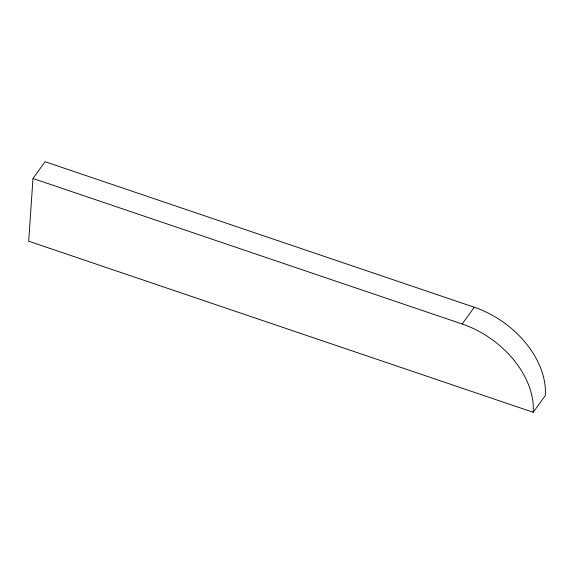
<?xml version="1.0" encoding="UTF-8"?>
<svg xmlns="http://www.w3.org/2000/svg" width="574" height="574" viewBox="0 0 574 574"><rect width="100%" height="100%" fill="white"/><g stroke="black" fill="none" stroke-linecap="round" stroke-linejoin="round"><path stroke-width="0.86" d="M32.976 178.471L28.7 241.216L533.21 412.29L545.3 395.529A82.957 58.268 35.8 0 0 474.275 307.248L45.066 161.71L32.976 178.471L462.185 324.009A82.957 58.268 35.8 0 1 533.21 412.29M462.185 324.009L474.275 307.248"/></g></svg>
